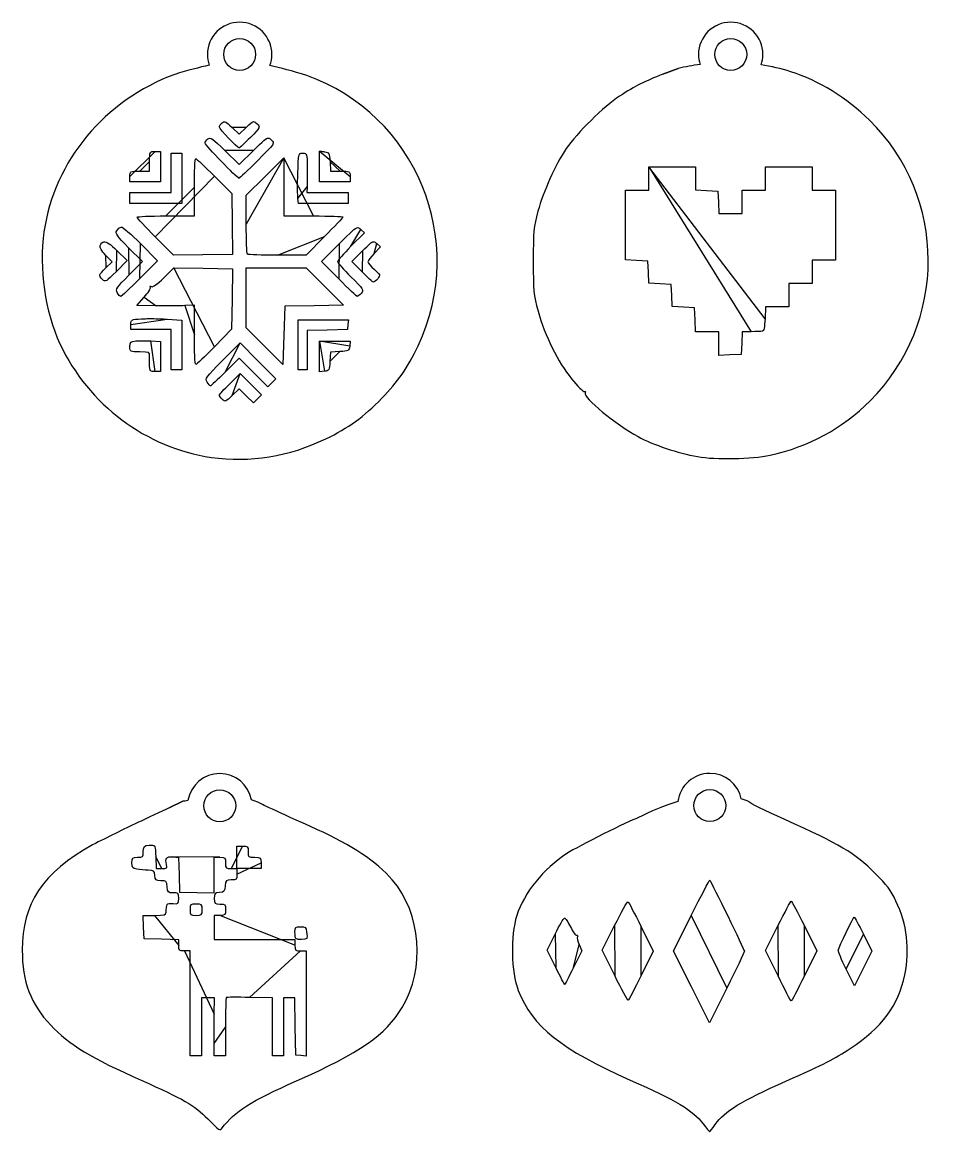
# Model space of a CAD drawing. Extents: x 10 to 298, y 10 to 282.
# Drawn here: x 10.1 to 150.7, y 10.1 to 178.6 of the extents above; entities that cross this region are included whole.
import ezdxf

# ---------------------------------------------------------------- set-up
doc = ezdxf.new("R2010")
doc.units = 0
doc.layers.add('Layer_1', color=7, linetype='CONTINUOUS')

msp = doc.modelspace()

# ---------------------------------------------------------------- linework, layer by layer
at = {"layer": 'Layer_1', "color": 1}
for points in [[(43.130363, 178.592045), (43.130363, 178.592045)], [(117.725224, 178.592045), (117.725224, 178.592045)], [(43.130363, 176.122601), (43.130363, 176.122601)], [(117.725224, 176.122601), (117.725224, 176.122601)], [(109.72323, 171.550824), (107.431829, 170.681004)], [(45.214506, 163.489299), (45.214506, 163.489299)], [(41.971708, 162.616724), (43.046577, 161.56666), (44.12696, 162.621685)], [(47.491026, 161.000011), (47.491026, 161.000011)], [(30.272713, 158.959412), (31.088513, 158.959412), (31.088513, 156.649268), (31.088513, 154.339126), (28.778369, 154.339126), (26.468227, 154.339126), (26.468227, 155.154373)], [(32.719007, 158.687663), (33.534257, 158.687663), (34.349504, 158.687663), (34.349504, 154.882624), (34.349504, 151.077586), (30.408866, 151.077586), (26.468227, 151.077586), (26.468227, 151.892833), (26.468227, 152.708079), (29.593619, 152.708079), (32.719007, 152.708079), (32.719007, 155.697871), (32.719007, 158.687663)], [(30.272713, 158.959412), (30.272713, 158.959412)], [(40.895736, 159.088946), (43.078547, 156.965114), (45.226633, 159.100523)], [(52.712152, 158.687663), (52.712137, 158.687663)], [(55.276942, 158.99524), (56.024391, 158.909252)], [(59.89723, 155.154373), (59.89723, 154.339126), (57.587086, 154.339126), (55.276942, 154.339126), (55.276942, 156.666907), (55.276942, 158.99524)], [(27.962572, 155.96962), (29.457467, 155.96962), (29.457467, 157.464517)], [(36.455697, 157.869659), (36.455697, 157.869659)], [(44.133575, 147.934542), (44.133575, 152.310087), (46.987768, 155.154359), (49.84141, 157.998092)], [(49.84141, 157.998092), (49.84141, 153.586716), (49.84141, 149.17534), (54.325545, 149.17534)], [(56.853969, 157.396716), (56.936101, 155.96962), (58.416664, 155.96962)], [(39.296109, 155.219967), (41.932572, 152.57248), (41.982731, 147.952195), (42.033444, 143.331907), (37.558678, 143.280644), (33.083362, 143.229381), (30.319018, 146.003098)], [(120.825257, 131.591022), (119.475332, 131.556848), (119.394303, 129.853591), (119.313274, 128.149785), (117.610021, 128.068756), (115.906214, 127.987727), (115.906214, 129.772012), (115.906214, 131.556848), (114.147284, 131.556848), (112.387806, 131.556848), (112.307328, 133.396804), (112.226852, 135.23621), (110.535723, 135.317238), (108.845147, 135.398267), (108.764118, 137.088843), (108.683639, 138.779419), (106.99251, 138.860448), (105.301934, 138.941477), (105.220905, 140.632056), (105.140427, 142.323185), (103.43662, 142.404211), (101.733367, 142.48524), (101.733367, 147.78738), (101.733367, 153.088969), (103.504972, 153.088969), (105.276577, 153.088969), (105.276577, 154.860574), (105.276577, 156.632182)], [(105.276577, 156.632182), (108.819789, 156.632182), (112.363002, 156.632182), (112.363002, 154.873805), (112.363002, 153.114877), (114.066258, 153.033849), (115.770062, 152.95282), (115.851091, 151.249013), (115.932119, 149.545757), (117.691047, 149.545757), (119.449424, 149.545757), (119.449424, 151.317365), (119.449424, 153.088969), (121.221032, 153.088969), (122.992636, 153.088969), (122.992636, 154.860574), (122.992636, 156.632182), (126.535849, 156.632182), (130.079612, 156.632182), (130.079612, 154.860574), (130.079612, 153.088969), (131.851217, 153.088969), (133.622824, 153.088969), (133.622824, 147.774152), (133.622824, 142.459335), (131.851217, 142.459335), (130.079612, 142.459335), (130.079612, 140.687727), (130.079612, 138.916122), (128.307454, 138.916122), (126.535849, 138.916122), (126.535849, 137.144517), (126.535849, 135.37291), (124.776921, 135.37291), (123.017991, 135.37291), (122.936965, 133.532953)], [(31.90376, 149.17534), (36.252297, 149.17534), (36.252297, 153.523879)], [(53.381317, 153.591678), (53.332812, 152.708079), (56.479149, 152.708079), (59.625484, 152.708079), (59.625484, 151.892833), (59.625484, 151.077586), (55.851315, 151.077586), (52.077143, 151.077586), (51.978475, 151.825032)], [(25.138145, 147.482557), (25.138145, 147.482557)], [(61.527174, 147.136948), (62.092168, 146.62597), (60.0433, 144.564975)], [(61.061397, 147.394916), (61.061397, 147.394916)], [(22.49617, 145.248478), (22.49617, 145.248478)], [(28.09321, 144.968465), (30.670142, 142.38051), (27.962572, 139.662467)], [(56.024391, 146.03121), (53.238547, 143.197411), (48.86741, 143.196846)], [(58.193424, 139.599628), (55.548691, 142.254834), (58.25571, 144.951379)], [(63.461386, 145.254545), (63.461386, 145.254545)], [(63.972364, 144.964057), (64.532397, 144.456937), (63.573835, 143.475225)], [(22.80044, 141.295162), (23.753492, 142.218447), (22.76406, 143.231579)], [(24.497632, 143.910679), (26.060328, 142.393182), (24.403926, 140.733472)], [(26.301209, 140.170687), (28.366613, 142.236642), (26.26538, 144.350003)], [(61.722852, 140.689934), (60.168426, 142.260896), (61.790103, 143.866035)], [(31.605553, 139.772715), (33.156675, 141.307289)], [(33.156675, 141.307289), (37.607186, 141.232323), (42.057698, 141.157359), (41.986589, 136.557467), (41.916034, 131.957025), (39.287839, 129.290795)], [(44.133575, 141.293517), (48.691021, 141.293517), (53.24847, 141.293517), (56.085023, 138.44649), (58.92213, 135.600014), (54.449568, 135.525047), (49.977006, 135.450083), (49.84141, 131.027684), (49.705257, 126.605834), (46.919416, 129.401598), (44.133575, 132.197912), (44.133575, 136.745438), (44.133575, 141.293517)], [(30.441937, 135.53497), (27.48577, 135.586233), (28.619619, 136.815994)], [(36.252297, 131.124689), (36.252297, 135.632526), (34.825201, 135.558112)], [(32.107711, 133.494368), (34.349504, 133.336721), (34.349504, 129.569165), (34.349504, 125.801608), (33.534257, 125.801608), (32.719007, 125.801608), (32.719007, 128.859198), (32.719007, 131.916791), (29.661417, 131.916791), (26.603275, 131.916791), (26.603275, 132.683529)], [(29.044056, 133.577587), (29.044621, 133.577587)], [(29.7838, 133.578716), (29.783786, 133.578704)], [(52.015401, 133.411685), (55.838632, 133.411685), (59.661309, 133.411685), (59.575319, 132.66424), (59.489329, 131.916791), (56.431739, 131.84017), (53.374146, 131.763002), (53.374146, 128.78258), (53.374146, 125.801608), (52.695049, 125.801608), (52.015401, 125.801608), (52.015401, 129.606647), (52.015401, 133.411685)], [(28.394186, 130.233931), (28.394175, 130.233931)], [(29.661417, 130.193141), (31.088513, 130.099985), (31.088513, 127.815196), (31.088513, 125.529859), (30.272713, 125.529859)], [(40.509334, 127.201696), (43.189342, 129.882254)], [(43.189342, 129.882254), (45.897464, 127.163661), (48.605584, 124.445618), (47.999797, 123.839834), (47.394012, 123.234046), (45.220571, 125.39481), (43.046577, 127.555574), (40.934321, 125.455996)], [(55.276942, 130.150145), (57.605275, 130.150145), (59.933058, 130.150145), (59.847068, 129.402696)], [(56.024391, 125.580019), (55.276942, 125.494031), (55.276942, 127.822365), (55.276942, 130.150145)], [(58.348313, 128.573668), (56.934997, 128.492089), (56.853418, 127.079324)], [(41.62775, 123.704243), (43.198714, 125.258669)], [(43.198714, 125.258669), (44.813223, 123.627622), (46.427731, 121.996025), (45.826909, 121.395202), (45.226083, 120.794376), (44.13633, 121.858222), (43.046577, 122.92262), (41.997063, 121.89791)], [(40.105293, 64.508123), (40.105293, 64.508129)], [(114.553532, 64.532936), (114.552428, 64.532936)], [(40.105293, 62.038696), (40.105293, 62.038696)], [(114.553532, 62.062939), (114.553532, 62.062939)], [(34.490062, 60.286369), (32.400407, 59.283704)], [(29.367621, 53.640369), (29.367618, 53.64038)], [(41.843825, 50.070159), (42.701518, 50.070159), (42.701518, 51.78554), (42.701518, 53.501473), (43.559208, 53.501473)], [(30.395085, 51.847276), (30.467294, 50.070159), (31.318922, 50.070159)], [(32.985797, 51.836252), (33.861127, 51.733727), (33.930579, 49.124825), (34.000034, 46.515923), (36.634841, 46.446468), (39.26965, 46.376463), (39.26965, 49.081278), (39.26965, 51.78554), (40.127894, 51.78554)], [(46.378122, 50.92785), (46.378122, 50.070159), (44.53982, 50.070159), (42.701518, 50.070159), (42.701518, 49.211916)], [(114.527624, 48.291914), (114.527624, 48.291914)], [(36.512472, 44.677601), (36.512472, 44.677601)], [(102.122523, 45.043053), (102.122523, 45.043053)], [(126.911227, 45.141168), (126.911227, 45.141168)], [(33.877665, 38.418558), (33.877665, 39.268533), (31.242305, 39.337985), (28.607495, 39.40744), (28.535289, 41.184556), (28.463629, 42.961676), (30.190036, 42.961676)], [(40.127894, 42.961687), (39.26965, 42.961687), (39.26965, 41.123382), (39.26965, 39.285079), (45.39751, 39.285079), (51.52537, 39.285079), (51.52537, 38.427389)], [(92.471296, 42.560934), (92.471296, 42.560934)], [(117.128256, 31.913105), (114.476911, 26.647346), (111.750049, 32.096659), (109.023187, 37.545972), (111.734064, 42.962765)], [(136.472055, 42.682202), (136.472055, 42.682202)], [(52.355507, 41.245725), (52.355502, 41.245736)], [(100.106178, 33.82472), (98.196217, 37.668344), (100.076965, 41.407788)], [(104.119025, 41.242423), (105.949612, 37.545972), (104.119025, 33.849525)], [(124.90811, 33.782827), (123.027364, 37.614324), (124.904252, 41.378022)], [(128.929226, 41.355972), (130.817137, 37.570227), (128.925368, 33.774007)], [(91.163261, 35.047871), (89.865149, 37.679373), (91.05357, 40.116294)], [(137.880962, 40.115194), (139.162536, 37.538812), (137.845131, 34.913375), (136.528279, 32.287385), (135.25883, 34.816912)], [(39.267449, 27.948774), (39.308238, 30.461215), (38.308334, 30.461215), (37.308982, 30.461215), (37.308982, 26.048736), (37.308982, 21.636809), (36.451289, 21.636809), (35.593048, 21.636809), (35.593048, 29.602972), (35.593048, 37.569134), (34.735355, 37.569134)], [(52.383614, 37.569146), (53.241304, 37.569146), (53.241304, 29.587548), (53.241304, 21.605951), (52.444797, 21.682572), (51.648292, 21.759189), (51.581044, 26.109933), (51.514347, 30.461227), (50.662168, 30.461227), (49.80999, 30.461227), (49.80999, 26.048747), (49.80999, 21.636821), (48.951746, 21.636821), (48.094056, 21.636821), (48.094056, 26.03607), (48.094056, 30.435319), (44.641242, 30.509182)], [(94.690489, 38.531001), (95.111065, 37.597794), (93.833349, 35.060549)], [(40.985584, 26.007946), (40.985584, 21.636809), (40.127894, 21.636809), (39.26965, 21.636809), (39.248145, 23.536298)]]:
    msp.add_lwpolyline(points, close=True, dxfattribs=at)
for points in [[(43.130363, 178.592045), (40.427125, 178.591853), (38.235763, 176.400491), (38.235571, 173.697254)], [(48.025705, 173.697254), (48.025513, 176.400708), (45.833817, 178.592155), (43.130363, 178.592045)], [(117.725224, 178.592045), (115.021987, 178.591853), (112.830624, 176.400491), (112.830432, 173.697254)], [(122.620566, 173.697254), (122.620374, 176.400708), (120.428679, 178.592155), (117.725224, 178.592045)], [(40.705016, 173.697254), (40.705075, 175.036711), (41.790905, 176.122542), (43.130363, 176.122601)], [(43.130363, 176.122601), (44.470035, 176.122846), (45.556201, 175.036926), (45.55626, 173.697254)], [(115.299877, 173.697254), (115.299936, 175.036711), (116.385766, 176.122542), (117.725224, 176.122601)], [(117.725224, 176.122601), (119.064682, 176.122542), (120.150512, 175.036711), (120.150571, 173.697254)], [(38.235571, 173.697254), (38.237264, 173.140966), (38.333505, 172.589009), (38.520548, 172.065106)], [(43.130363, 171.271356), (41.790691, 171.271415), (40.70477, 172.357582), (40.705016, 173.697254)], [(45.55626, 173.697254), (45.556506, 172.357367), (44.470249, 171.271111), (43.130363, 171.271356)], [(47.715924, 172.001166), (47.91872, 172.543747), (48.023608, 173.118015), (48.025705, 173.697254)], [(112.830432, 173.697254), (112.832408, 173.181572), (112.915644, 172.669426), (113.077377, 172.179759)], [(117.725224, 171.271356), (116.385552, 171.271415), (115.299631, 172.357582), (115.299877, 173.697254)], [(120.150571, 173.697254), (120.150817, 172.357582), (119.064896, 171.271415), (117.725224, 171.271356)], [(122.355983, 172.124085), (122.529606, 172.630479), (122.618985, 173.161923), (122.620566, 173.697254)], [(38.520548, 172.065106), (36.96206, 171.736614), (35.285336, 171.260183), (33.262508, 170.663918)], [(53.315167, 170.502961), (51.139601, 171.181389), (49.326058, 171.666927), (47.715924, 172.001166)], [(113.077377, 172.179759), (111.974001, 172.025759), (110.85624, 171.8167), (109.72323, 171.550824)], [(126.851145, 171.062997), (125.367604, 171.532838), (123.870539, 171.883984), (122.355983, 172.124085)], [(33.262508, 170.663918), (22.614206, 166.738311), (14.952658, 157.519754), (13.407181, 146.773697)], [(70.230311, 129.471047), (77.820029, 145.442954), (69.935431, 164.568745), (53.315167, 170.502961)], [(107.431829, 170.681004), (104.659757, 169.629263), (103.273818, 168.931277), (100.815041, 167.347254)], [(138.809208, 163.718604), (135.363153, 167.104424), (131.119287, 169.71126), (126.851145, 171.062997)], [(100.815041, 167.347254), (98.506548, 165.860058), (94.3116, 161.723759), (92.746903, 159.391565)], [(40.476813, 163.317871), (40.831623, 163.612333), (41.063093, 163.503963), (41.971708, 162.616724)], [(44.12696, 162.621685), (44.725384, 163.206038), (44.994965, 163.463969), (45.214506, 163.489299)], [(45.214506, 163.489299), (45.385279, 163.508998), (45.525583, 163.38791), (45.766826, 163.169594)], [(138.904568, 121.099191), (150.702656, 132.881141), (150.659756, 152.075205), (138.809208, 163.718604)], [(40.057338, 162.671294), (40.057338, 162.835138), (40.245927, 163.126251), (40.476813, 163.317871)], [(43.046026, 159.50291), (42.761913, 159.50291), (40.057338, 162.370084), (40.057338, 162.671294)], [(45.766826, 163.169594), (46.326332, 162.663234), (46.325728, 162.661834), (44.763063, 161.082694)], [(37.882793, 160.222246), (37.882793, 160.387984), (38.069977, 160.678676), (38.298408, 160.86827)], [(43.046577, 154.882624), (42.76029, 154.882624), (37.882793, 159.926203), (37.882793, 160.222246)], [(38.298408, 160.86827), (38.650706, 161.160635), (39.044725, 160.890227), (40.895736, 159.088946)], [(44.763063, 161.082694), (43.903076, 160.213641), (43.130552, 159.50291), (43.046026, 159.50291)], [(45.226633, 159.100523), (46.692072, 160.557348), (47.159585, 161.01883), (47.491026, 161.000011)], [(47.939714, 160.724954), (48.504441, 160.213856), (48.504032, 160.213932), (45.848405, 157.548301)], [(47.491026, 161.000011), (47.641648, 160.99146), (47.764596, 160.883442), (47.939714, 160.724954)], [(29.457467, 157.464517), (29.457467, 158.94422), (29.465651, 158.959412), (30.272713, 158.959412)], [(51.964703, 155.630073), (52.049003, 158.666172), (52.05432, 158.687663), (52.712152, 158.687663)], [(52.712137, 158.687663), (53.354899, 158.687663), (53.375447, 158.624558), (53.402258, 156.580919)], [(56.024391, 158.909252), (56.721479, 158.829039), (56.777345, 158.727549), (56.853969, 157.396716)], [(92.746903, 159.391565), (91.041914, 156.850142), (89.269522, 152.93528), (88.446872, 149.894126)], [(36.252297, 153.523879), (36.252297, 155.91556), (36.343598, 157.870787), (36.455697, 157.869659)], [(36.455697, 157.869659), (36.567796, 157.868247), (37.846135, 156.676059), (39.296109, 155.219967)], [(45.848405, 157.548301), (44.387736, 156.082131), (43.127095, 154.882624), (43.046577, 154.882624)], [(26.468227, 155.154373), (26.468227, 155.961481), (26.482908, 155.96962), (27.962572, 155.96962)], [(51.978475, 151.825032), (51.924204, 152.236102), (51.918071, 153.948421), (51.964703, 155.630073)], [(53.402258, 156.580919), (53.417216, 155.422448), (53.407846, 154.077489), (53.381317, 153.591678)], [(58.416664, 155.96962), (59.880607, 155.96962), (59.89723, 155.960533), (59.89723, 155.154373)], [(27.555224, 148.975801), (27.555224, 149.085359), (29.512068, 149.17534), (31.90376, 149.17534)], [(30.319018, 146.003098), (28.798743, 147.528574), (27.555224, 148.866245), (27.555224, 148.975801)], [(54.325545, 149.17534), (56.79197, 149.17534), (58.810231, 149.105284), (58.810231, 149.019898)], [(58.810231, 149.019898), (58.810231, 148.934509), (57.556547, 147.589649), (56.024391, 146.03121)], [(88.446872, 149.894126), (87.793076, 147.477045), (87.725332, 146.773005), (87.725332, 142.323185)], [(13.407181, 146.773697), (12.613346, 141.253718), (13.561117, 134.601331), (15.831426, 129.756577)], [(26.26538, 144.350003), (24.494294, 146.131528), (24.210936, 146.537423), (24.461803, 146.935752)], [(24.461803, 146.935752), (24.625464, 147.195656), (24.929949, 147.441697), (25.138145, 147.482557)], [(25.138145, 147.482557), (25.34634, 147.52342), (26.676003, 146.392093), (28.09321, 144.968465)], [(44.314923, 143.377093), (44.21527, 143.476746), (44.133575, 145.527731), (44.133575, 147.934542)], [(58.25571, 144.951379), (60.104096, 146.792829), (60.691996, 147.375649), (61.061397, 147.394916)], [(61.061397, 147.394916), (61.229319, 147.403665), (61.351885, 147.295596), (61.527174, 147.136948)], [(21.941096, 144.677418), (22.07645, 145.030105), (22.249705, 145.224094), (22.49617, 145.248478)], [(22.49617, 145.248478), (22.906944, 145.289118), (23.520664, 144.859237), (24.497632, 143.910679)], [(61.790103, 143.866035), (62.791653, 144.857131), (63.177781, 145.23361), (63.461386, 145.254545)], [(63.461386, 145.254545), (63.631566, 145.267104), (63.764789, 145.151884), (63.972364, 144.964057)], [(22.76406, 143.231579), (22.126718, 143.884309), (21.834049, 144.398438), (21.941096, 144.677418)], [(48.86741, 143.196846), (46.463244, 143.196282), (44.414575, 143.27744), (44.314923, 143.377093)], [(60.0433, 144.564975), (58.916499, 143.431525), (57.994434, 142.381599), (57.994434, 142.231683)], [(63.573835, 143.475225), (63.046531, 142.935246), (62.61472, 142.358708), (62.61472, 142.193648)], [(57.994434, 142.231683), (57.994434, 142.081769), (58.908925, 141.051198), (60.026214, 139.941382)], [(62.61472, 142.193648), (62.61472, 142.028582), (63.055283, 141.506609), (63.593678, 141.033892)], [(87.725332, 142.323185), (87.725332, 137.821094), (87.786046, 137.192216), (88.470576, 134.691058)], [(22.297732, 139.523555), (21.682939, 140.138356), (21.711599, 140.239821), (22.80044, 141.295162)], [(24.403926, 140.733472), (22.862456, 139.188537), (22.71655, 139.104751), (22.297732, 139.523555)], [(24.546139, 137.524854), (24.266711, 138.046954), (24.442324, 138.311817), (26.301209, 140.170687)], [(60.026214, 139.941382), (61.936125, 138.044214), (62.031149, 137.894523), (61.614815, 137.434455)], [(63.447605, 139.118969), (63.353992, 139.118969), (62.577847, 139.825913), (61.722852, 140.689934)], [(63.593678, 141.033892), (64.537457, 140.205231), (64.555618, 140.155143), (64.095286, 139.646482)], [(27.962572, 139.662467), (26.473454, 138.167742), (25.165685, 136.944975), (25.056013, 136.944975)], [(28.619619, 136.815994), (29.254619, 137.504901), (29.669585, 138.180815), (29.5633, 138.352784)], [(29.5633, 138.352784), (29.441888, 138.54925), (29.496289, 138.584026), (29.714334, 138.449245)], [(29.714334, 138.449245), (29.935032, 138.312869), (30.601406, 138.779061), (31.605553, 139.772715)], [(61.005172, 136.944975), (60.913422, 136.944975), (59.648138, 138.139458), (58.193424, 139.599628)], [(64.095286, 139.646482), (63.832678, 139.356313), (63.541275, 139.118969), (63.447605, 139.118969)], [(25.056013, 136.944975), (24.946342, 136.944975), (24.716912, 137.20576), (24.546139, 137.524854)], [(61.614815, 137.434455), (61.371229, 137.165323), (61.096895, 136.944975), (61.005172, 136.944975)], [(34.825201, 135.558112), (34.040425, 135.51719), (32.067875, 135.5069), (30.441937, 135.53497)], [(26.603275, 132.683529), (26.603275, 133.428458), (26.649713, 133.453474), (28.233771, 133.551143)], [(28.233771, 133.551143), (28.457996, 133.564972), (28.735277, 133.573608), (29.044056, 133.577587)], [(29.044621, 133.577587), (29.276207, 133.580607), (29.525471, 133.580861), (29.7838, 133.578716)], [(29.783786, 133.578704), (30.558777, 133.572213), (31.414037, 133.543057), (32.107711, 133.494368)], [(88.470576, 134.691058), (89.472465, 131.030226), (91.500466, 126.938696), (93.547819, 124.447822)], [(122.936965, 133.532953), (122.883368, 132.309376), (122.742424, 131.681485), (122.515836, 131.658823)], [(122.515836, 131.658823), (122.328452, 131.640083), (121.567637, 131.609761), (120.825257, 131.591022)], [(15.831426, 129.756577), (20.163509, 120.51214), (28.929432, 113.941315), (38.83419, 112.514013)], [(26.468238, 129.317809), (26.468238, 130.019606), (26.57461, 130.125972), (27.351285, 130.200857)], [(27.351285, 130.200857), (27.594194, 130.224282), (27.97548, 130.235367), (28.394186, 130.233931)], [(28.394175, 130.233931), (28.812905, 130.23252), (29.269015, 130.218747), (29.661417, 130.193141)], [(36.455697, 126.621261), (36.343598, 126.619003), (36.252297, 128.645412), (36.252297, 131.124689)], [(27.982427, 128.519651), (26.488455, 128.519651), (26.468238, 128.530319), (26.468238, 129.317809)], [(29.447005, 127.908352), (29.49295, 128.475269), (29.3862, 128.519651), (27.982427, 128.519651)], [(39.287839, 129.290795), (37.842354, 127.824515), (36.567796, 126.623236), (36.455697, 126.621261)], [(59.847068, 129.402696), (59.766973, 128.706677), (59.664287, 128.64973), (58.348313, 128.573668)], [(64.726978, 121.486696), (67.21361, 124.024624), (68.593789, 126.027107), (70.230311, 129.471047)], [(29.427701, 126.413458), (29.411332, 126.899269), (29.419911, 127.572022), (29.447005, 127.908352)], [(30.272713, 125.529859), (29.540177, 125.529859), (29.454794, 125.619894), (29.427701, 126.413458)], [(38.193128, 123.938501), (37.852683, 124.483597), (38.003229, 124.695602), (40.509334, 127.201696)], [(56.853418, 127.079324), (56.777359, 125.763345), (56.720407, 125.660108), (56.024391, 125.580019)], [(40.934321, 125.455996), (39.772525, 124.30103), (38.762613, 123.355865), (38.689771, 123.355865)], [(38.689771, 123.355865), (38.61693, 123.355865), (38.393364, 123.61788), (38.193128, 123.938501)], [(40.057338, 121.956889), (40.057338, 122.062999), (40.763754, 122.849239), (41.62775, 123.704243)], [(93.547819, 124.447822), (94.461852, 123.335819), (95.337483, 122.459739), (95.493609, 122.500932)], [(40.502719, 121.318582), (40.257778, 121.563551), (40.057338, 121.850777), (40.057338, 121.956889)], [(41.997063, 121.89791), (41.024779, 120.948478), (40.915412, 120.905897), (40.502719, 121.318582)], [(56.228341, 115.335685), (59.670154, 116.99717), (61.933147, 118.635255), (64.726978, 121.486696)], [(95.599992, 122.289265), (95.223677, 121.680399), (100.417128, 117.400886), (103.641121, 115.663105)], [(95.493609, 122.500932), (95.649706, 122.542122), (95.697444, 122.446985), (95.599992, 122.289265)], [(123.711973, 112.85356), (129.578893, 114.124514), (134.708161, 116.908524), (138.904568, 121.099191)], [(38.83419, 112.514013), (44.712286, 111.66696), (50.61031, 112.623642), (56.228341, 115.335685)], [(103.641121, 115.663105), (105.941091, 114.42339), (109.771516, 113.133327), (112.658452, 112.626462)], [(112.658452, 112.626462), (115.457024, 112.135102), (120.913203, 112.247265), (123.711973, 112.85356)], [(40.105293, 64.508129), (37.711273, 64.505307), (35.670496, 62.771424), (35.281057, 60.409291)], [(44.916852, 60.500237), (44.489029, 62.821512), (42.465662, 64.506915), (40.105293, 64.508123)], [(114.552428, 64.532936), (112.084694, 64.530114), (110.004809, 62.691126), (109.70008, 60.242275)], [(119.33367, 60.658443), (118.852577, 62.915123), (116.860921, 64.529439), (114.553532, 64.532936)], [(37.679396, 59.613348), (37.679455, 60.953021), (38.765621, 62.038941), (40.105293, 62.038696)], [(40.105293, 62.038696), (41.444751, 62.038636), (42.530581, 60.952806), (42.530641, 59.613348)], [(112.127631, 59.637591), (112.12769, 60.977266), (113.213856, 62.063184), (114.553532, 62.062939)], [(114.553532, 62.062939), (115.892989, 62.062879), (116.978819, 60.977049), (116.978879, 59.637591)], [(120.509964, 60.209755), (120.127796, 60.384882), (119.734482, 60.532137), (119.33367, 60.658443)], [(32.400407, 59.283704), (31.251113, 58.73231), (29.130007, 57.743959), (27.686413, 57.087112)], [(35.281057, 60.409291), (34.996549, 60.351106), (34.732237, 60.306122), (34.490062, 60.286369)], [(40.105293, 57.187451), (38.765407, 57.187205), (37.67915, 58.273462), (37.679396, 59.613348)], [(42.530641, 59.613348), (42.530886, 58.273676), (41.444966, 57.18751), (40.105293, 57.187451)], [(46.040779, 60.119898), (45.655828, 60.263334), (45.281624, 60.389406), (44.916852, 60.500237)], [(54.978184, 55.976963), (48.346668, 58.948114), (46.243471, 59.922935), (46.040779, 60.119898)], [(109.70008, 60.242275), (107.625972, 59.622349), (105.564641, 58.751876), (103.635059, 57.759603)], [(114.553532, 57.212244), (113.213856, 57.211999), (112.12769, 58.297916), (112.127631, 59.637591)], [(116.978879, 59.637591), (116.978819, 58.298134), (115.892989, 57.212303), (114.553532, 57.212244)], [(125.93723, 57.509901), (122.908622, 58.859855), (120.466445, 60.074999), (120.509964, 60.209755)], [(103.635059, 57.759603), (102.308615, 57.363854), (94.588688, 53.497353), (92.854941, 52.360449)], [(139.70438, 49.299551), (136.463735, 52.508127), (134.403835, 53.736054), (125.93723, 57.509901)], [(27.686413, 57.087112), (25.376057, 56.005767), (23.168911, 54.811772), (20.7637, 53.686665)], [(66.311721, 48.377359), (63.992277, 51.063799), (60.062587, 53.698992), (54.978184, 55.976963)], [(20.7637, 53.686665), (13.187642, 49.40898), (10.095255, 44.76984), (10.10485, 37.696462)], [(27.626884, 51.785528), (28.438783, 51.785528), (28.485126, 51.830255), (28.485126, 52.617314)], [(28.485126, 52.617314), (28.485126, 53.38003), (28.649027, 53.612486), (29.367621, 53.640369)], [(29.367618, 53.64038), (29.470263, 53.64436), (29.58404, 53.643795), (29.710476, 53.64038)], [(29.710476, 53.64038), (30.299389, 53.62452), (30.325884, 53.555087), (30.395085, 51.847276)], [(43.559208, 53.501473), (44.376241, 53.501473), (44.417451, 53.460825), (44.417451, 52.643783)], [(44.417451, 52.643783), (44.417451, 51.80632), (44.440311, 51.78554), (45.39751, 51.78554)], [(92.854941, 52.360449), (89.219298, 49.976442), (86.348657, 46.431319), (85.223917, 42.936321)], [(26.769193, 50.958705), (26.769193, 51.740754), (26.815891, 51.785528), (27.626884, 51.785528)], [(27.535383, 49.978093), (26.859065, 50.113367), (26.769193, 50.228269), (26.769193, 50.958705)], [(31.318922, 50.070159), (32.104911, 50.070159), (32.159073, 50.117073), (32.017312, 50.682006)], [(32.017312, 50.682006), (31.770566, 51.665099), (32.009382, 51.950231), (32.985797, 51.836252)], [(40.127894, 51.78554), (40.944955, 51.78554), (40.985584, 51.744894), (40.985584, 50.92785)], [(40.985584, 50.92785), (40.985584, 50.110833), (41.026794, 50.070159), (41.843825, 50.070159)], [(45.39751, 51.78554), (46.354554, 51.78554), (46.378122, 51.765333), (46.378122, 50.92785)], [(29.235329, 49.824857), (28.721459, 49.824857), (27.956684, 49.89383), (27.535383, 49.978093)], [(30.246261, 49.02835), (30.174322, 49.77434), (30.110218, 49.824855), (29.235329, 49.824857)], [(31.181122, 48.231843), (30.392395, 48.231843), (30.31687, 48.295981), (30.246261, 49.02835)], [(42.701518, 49.211916), (42.701518, 48.397761), (42.658287, 48.354226), (41.858159, 48.354226)], [(142.82867, 45.121889), (142.019488, 46.809358), (141.450503, 47.570698), (139.70438, 49.299551)], [(32.114879, 47.312416), (32.042687, 48.184991), (31.995531, 48.231843), (31.181122, 48.231843)], [(33.034306, 46.39354), (32.237, 46.39354), (32.186846, 46.443163), (32.114879, 47.312416)], [(40.939283, 47.434796), (40.869828, 46.595642), (40.793995, 46.509432), (40.066708, 46.439303)], [(41.858159, 48.354226), (41.060853, 48.354226), (41.011221, 48.30408), (40.939283, 47.434796)], [(67.818192, 28.977889), (71.373373, 34.83036), (70.717605, 43.274434), (66.311721, 48.377359)], [(111.734064, 42.962765), (113.224846, 45.941985), (114.481734, 48.340179), (114.527624, 48.291914)], [(114.527624, 48.291914), (114.820627, 47.983609), (119.803415, 37.782819), (119.792832, 37.512902)], [(33.019424, 44.765801), (33.847492, 44.700574), (33.877665, 44.727695), (33.877665, 45.545773)], [(33.877665, 45.545773), (33.877665, 46.348165), (33.832487, 46.39354), (33.034306, 46.39354)], [(40.066708, 46.439303), (39.337389, 46.368984), (39.26965, 46.291054), (39.26965, 45.519876)], [(39.26965, 45.519876), (39.26965, 44.720589), (39.31388, 44.677618), (40.127894, 44.677618)], [(31.94731, 43.451704), (31.964243, 43.721328), (32.005087, 44.052213), (32.038812, 44.187025)], [(32.038812, 44.187025), (32.072481, 44.321837), (32.113931, 44.522712), (32.130865, 44.632959)], [(32.130865, 44.632959), (32.147798, 44.743285), (32.547577, 44.802978), (33.019424, 44.765801)], [(36.512472, 44.677601), (35.625419, 44.677601), (35.593045, 44.647296), (35.593045, 43.81936)], [(35.593045, 43.81936), (35.593045, 42.991422), (35.625419, 42.96167), (36.512472, 42.96167)], [(37.431348, 43.81936), (37.431348, 44.647296), (37.399524, 44.677601), (36.512472, 44.677601)], [(36.512472, 42.96167), (37.399524, 42.96167), (37.431348, 42.991422), (37.431348, 43.81936)], [(40.127894, 44.677618), (40.944955, 44.677618), (40.985584, 44.636419), (40.985584, 43.819377)], [(40.985584, 43.819377), (40.985584, 43.002361), (40.944955, 42.961687), (40.127894, 42.961687)], [(100.076965, 41.407788), (101.111253, 43.464463), (102.031704, 45.100387), (102.122523, 45.043053)], [(102.122523, 45.043053), (102.21337, 44.985694), (103.111915, 43.275439), (104.119025, 41.242423)], [(124.904252, 41.378022), (125.936657, 43.447911), (126.839816, 45.141168), (126.911227, 45.141168)], [(126.911227, 45.141168), (126.982635, 45.141168), (127.890753, 43.438041), (128.929226, 41.355972)], [(144.168673, 33.954268), (144.968674, 37.827289), (144.515422, 41.604373), (142.82867, 45.121889)], [(30.190036, 42.961676), (31.742936, 42.961676), (31.919652, 43.010771), (31.94731, 43.451704)], [(85.223917, 42.936321), (84.240599, 39.880757), (84.355164, 34.354468), (85.459838, 31.543252)], [(91.05357, 40.116294), (91.707338, 41.456652), (92.345454, 42.556842), (92.471296, 42.560934)], [(92.471296, 42.560934), (92.597083, 42.565168), (93.00407, 41.962626), (93.375841, 41.221482)], [(134.064347, 37.680474), (134.183272, 38.211193), (136.33045, 42.671591), (136.472055, 42.682202)], [(136.472055, 42.682202), (136.542399, 42.687395), (137.17627, 41.532147), (137.880962, 40.115194)], [(51.525376, 40.428824), (51.525376, 41.193929), (51.578154, 41.245725), (52.355507, 41.245725)], [(52.355502, 41.245736), (53.103729, 41.245736), (53.19765, 41.167287), (53.306898, 40.449229)], [(53.306898, 40.449229), (53.373474, 40.011107), (53.379395, 39.569737), (53.320134, 39.468617)], [(93.375841, 41.221482), (93.747582, 40.480338), (94.176379, 39.903981), (94.328892, 39.941009)], [(51.689087, 39.448212), (51.599228, 39.538072), (51.525376, 39.979414), (51.525376, 40.428824)], [(53.320134, 39.468617), (53.186587, 39.241061), (51.912241, 39.224929), (51.689087, 39.448212)], [(94.328892, 39.941009), (94.481404, 39.978008), (94.530573, 39.885761), (94.438033, 39.735958)], [(94.438033, 39.735958), (94.345435, 39.586182), (94.459199, 39.044081), (94.690489, 38.531001)], [(10.10485, 37.696462), (10.111342, 32.819634), (11.337439, 29.58739), (14.424724, 26.305598)], [(34.735355, 37.569134), (33.919902, 37.569134), (33.877665, 37.611008), (33.877665, 38.418558)], [(51.52537, 38.427389), (51.52537, 37.610356), (51.566552, 37.569146), (52.383614, 37.569146)], [(119.792832, 37.512902), (119.785635, 37.329144), (118.586538, 34.809128), (117.128256, 31.913105)], [(135.25883, 34.816912), (134.560688, 36.208098), (134.023176, 37.49675), (134.064347, 37.680474)], [(92.508778, 32.469836), (92.483096, 32.440372), (91.877396, 33.600466), (91.163261, 35.047871)], [(93.833349, 35.060549), (93.130531, 33.665044), (92.534461, 32.4993), (92.508778, 32.469836)], [(102.151739, 30.067084), (102.076865, 30.019614), (101.156468, 31.710565), (100.106178, 33.82472)], [(104.119025, 33.849525), (103.111915, 31.816509), (102.226584, 30.114553), (102.151739, 30.067084)], [(126.911227, 29.964558), (126.843849, 29.957502), (125.94253, 31.675502), (124.90811, 33.782827)], [(128.925368, 33.774007), (127.88488, 31.685902), (126.978605, 29.971613), (126.911227, 29.964558)], [(135.880602, 22.748613), (140.69003, 25.912521), (143.211908, 29.32224), (144.168673, 33.954268)], [(41.087006, 30.481609), (41.031267, 30.425446), (40.985584, 28.412113), (40.985584, 26.007946)], [(44.641242, 30.509182), (42.742225, 30.549991), (41.142745, 30.537895), (41.087006, 30.481609)], [(85.459838, 31.543252), (87.60151, 26.09292), (92.001461, 22.580795), (102.46152, 17.971231)], [(51.750818, 17.83452), (61.498068, 22.149923), (65.251804, 24.753164), (67.818192, 28.977889)], [(39.248145, 23.536298), (39.236292, 24.581112), (39.245153, 26.566958), (39.267449, 27.948774)], [(14.424724, 26.305598), (17.225554, 23.328294), (20.545591, 21.308458), (28.193531, 17.928226)], [(126.118027, 17.799804), (132.105866, 20.465788), (133.434322, 21.139297), (135.880602, 22.748613)], [(28.193531, 17.928226), (34.555836, 15.11622), (36.266227, 14.123343), (38.289591, 12.068257)], [(40.495553, 10.700142), (42.314052, 13.168853), (44.864737, 14.785871), (51.750818, 17.83452)], [(102.46152, 17.971231), (109.430236, 14.90023), (111.981158, 13.366773), (113.55528, 11.302627)], [(115.374841, 11.214983), (116.862341, 13.286269), (119.204791, 14.721832), (126.118027, 17.799804)], [(38.289591, 12.068257), (40.071398, 10.258563), (40.139219, 10.216357), (40.495553, 10.700142)], [(113.55528, 11.302627), (114.057551, 10.643977), (114.493187, 10.104817), (114.523215, 10.104817)], [(114.523215, 10.104817), (114.553244, 10.104817), (114.936408, 10.604452), (115.374841, 11.214983)]]:
    msp.add_open_spline(points, degree=3, dxfattribs=at)

doc.saveas('drawing.dxf')
